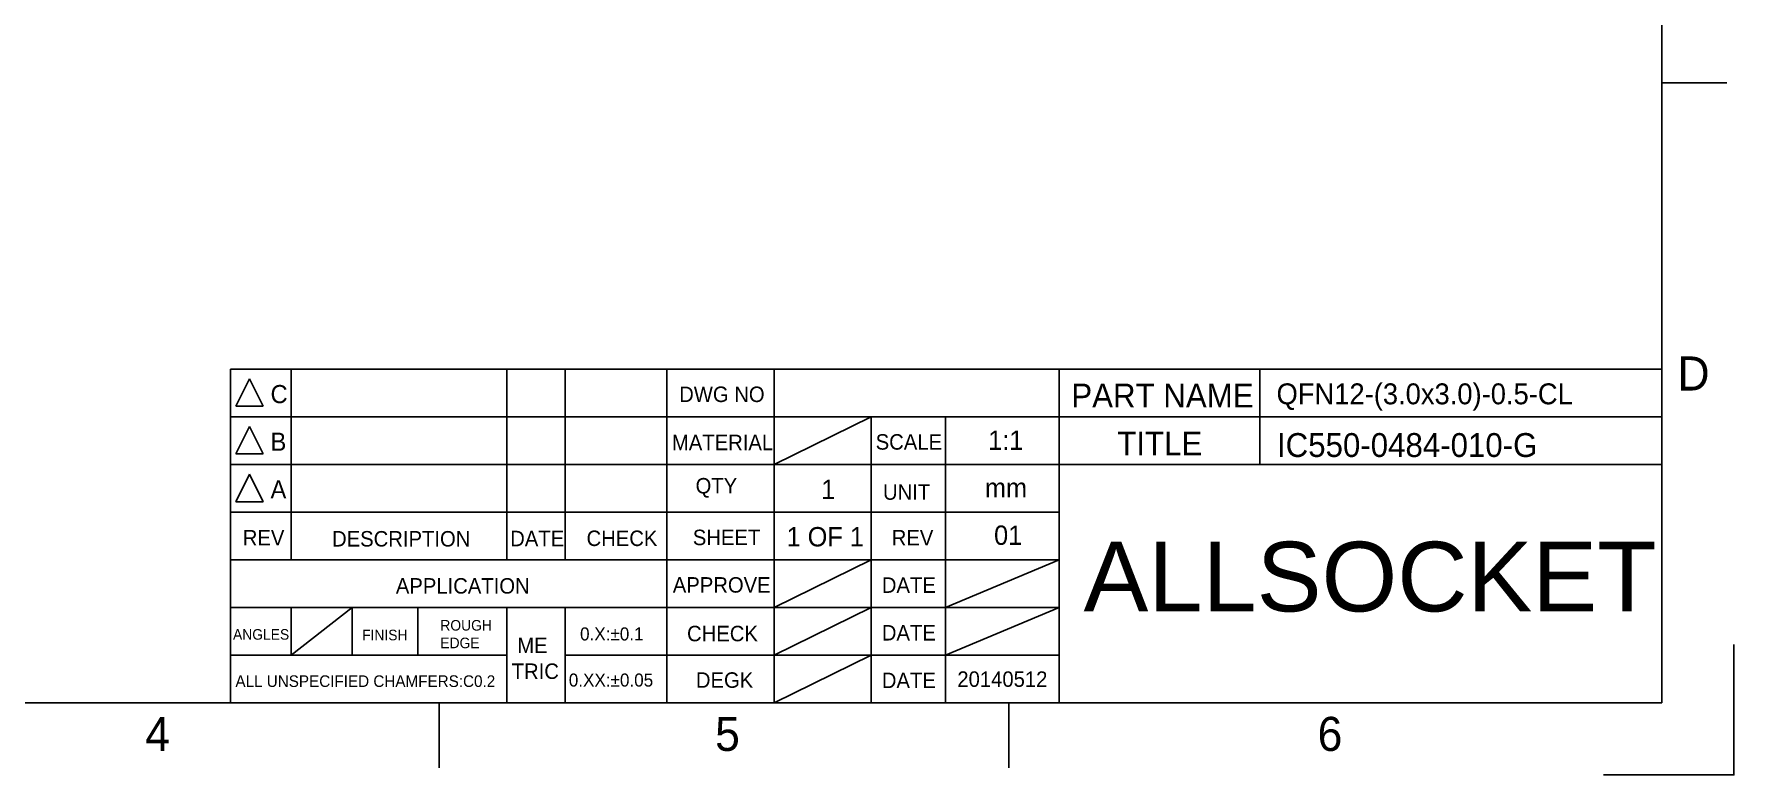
# Model space of a CAD drawing. Header units: millimetres. Extents: x 1410 to 1517, y -277 to -202.
# Drawn here: x 1468.25 to 1517.06, y -277.24 to -255.97 of the extents above; entities that cross this region are included whole.
import ezdxf

# ---------------------------------------------------------------- set-up
doc = ezdxf.new("R2010")
doc.units = ezdxf.units.MM
doc.header["$LTSCALE"] = 30.734
doc.layers.get('0').update_dxf_attribs({"linetype": 'CONTINUOUS'})
doc.layers.add('DIM', color=3, linetype='CONTINUOUS')
doc.layers.add('TuKuang', color=7, linetype='CONTINUOUS')
doc.styles.add('1', font='romans.shx', dxfattribs={"height": 2.5})
doc.styles.add('2', font='romans.shx', dxfattribs={"bigfont": 'bigfont.shx'})
doc.styles.add('GB', font='', dxfattribs={"height": 4})
doc.styles.add('ROMANS', font='romans.shx')
doc.styles.get('GB').set_extended_font_data('KaiTi_GB2312')

# ---------------------------------------------------------------- blocks, each defined once
blk = doc.blocks.new('asdf456')
at = {"layer": 'TuKuang', "color": 8}
for p, q in [((1548.39, 152.964), (1548.39, 15.774)), ((1548.39, 50.071), (1552, 50.071)), ((1548.39, 15.774), (1350.046, 15.774)), ((1480.748, 15.774), (1480.748, 12.163)), ((1512.277, 15.774), (1512.277, 12.163))]:
    blk.add_line(p, q, dxfattribs=at)
blk.add_lwpolyline([(1552.39, 18.994), (1552.39, 11.774), (1545.169, 11.774)], dxfattribs=at)
at = {"color": 8, "char_height": 1.88441, "attachment_point": 1, "style": '1'}
for s, insert, width in [('{\\f@Gulim|b0|i0|c134|p34;D}', (1549.26, 34.929), 9.04157), ('{\\f@Gulim|b0|i0|c134|p34;4}', (1464.486, 14.989), 8.30081), ('{\\f@Gulim|b0|i0|c134|p34;5}', (1496.016, 14.989), 8.30081), ('{\\f@Gulim|b0|i0|c134|p34;6}', (1529.351, 14.989), 8.30081)]:
    blk.add_mtext(s, dxfattribs=dict(at, insert=insert, width=width))

msp = doc.modelspace()

# ---------------------------------------------------------------- linework, layer by layer
at = {"color": 8, "lineweight": 25, "ltscale": 10}
for p, q in [((1474.046, -266.653), (1474.441, -265.864)), ((1474.441, -265.864), (1474.835, -266.653)), ((1474.046, -268.02), (1474.441, -267.232)), ((1474.441, -267.232), (1474.835, -268.02)), ((1474.046, -269.393), (1474.441, -268.604)), ((1474.441, -268.604), (1474.835, -269.393))]:
    msp.add_line(p, q, dxfattribs=at)
at = {"color": 8}
for p, q in [((1475.639, -265.592), (1475.639, -271.061)), ((1481.827, -265.592), (1481.827, -271.061)), ((1483.505, -265.592), (1483.505, -271.061)), ((1486.419, -265.592), (1486.419, -275.163)), ((1489.502, -265.592), (1489.502, -275.163)), ((1497.689, -275.163), (1497.689, -265.592)), ((1503.451, -265.592), (1503.451, -268.327)), ((1514.989, -266.959), (1473.897, -266.959)), ((1489.502, -268.327), (1492.291, -266.959)), ((1492.291, -266.959), (1492.291, -275.163)), ((1494.429, -266.959), (1494.429, -275.163)), ((1486.419, -268.327), (1473.897, -268.327)), ((1514.989, -268.327), (1486.419, -268.327)), ((1497.689, -269.694), (1473.897, -269.694)), ((1497.689, -271.061), (1473.897, -271.061)), ((1489.502, -272.429), (1492.291, -271.061)), ((1494.429, -272.429), (1497.689, -271.061)), ((1497.689, -272.429), (1473.897, -272.429)), ((1475.639, -272.429), (1475.639, -273.796)), ((1475.639, -273.796), (1477.391, -272.429)), ((1477.391, -272.429), (1477.391, -273.796)), ((1479.275, -272.429), (1479.275, -273.796)), ((1481.827, -272.429), (1481.827, -275.163)), ((1483.505, -272.429), (1483.505, -275.163)), ((1489.502, -273.796), (1492.291, -272.429)), ((1494.429, -273.796), (1497.689, -272.429)), ((1481.827, -273.796), (1473.897, -273.796)), ((1497.689, -273.796), (1483.505, -273.796)), ((1489.502, -275.163), (1492.291, -273.796))]:
    msp.add_line(p, q, dxfattribs=at)
msp.add_lwpolyline([(1514.989, -275.163), (1514.989, -265.592), (1473.897, -265.592), (1473.897, -275.163)], close=True, dxfattribs=at)
at = {"color": 8, "lineweight": 25, "ltscale": 10}
for points in [[(1474.835, -266.653), (1474.046, -266.653)], [(1474.835, -268.02), (1474.046, -268.02)], [(1474.835, -269.393), (1474.046, -269.393)]]:
    msp.add_lwpolyline(points, dxfattribs=at)
at = {"layer": 'TuKuang', "color": 8}
msp.add_lwpolyline([(1469.992, -275.163), (1514.268, -275.163)], dxfattribs=at)

# ---------------------------------------------------------------- block references
at = {"xscale": 0.518942464007705, "yscale": 0.518942464007705, "zscale": 0.518942464007705}
msp.add_blockref('asdf456', (711.463, -283.349), dxfattribs=at)

# ---------------------------------------------------------------- texts
at = {"color": 8, "lineweight": 25, "ltscale": 10, "char_height": 0.52053, "width": 0.67136, "attachment_point": 1, "style": '2'}
for s, insert in [('{\\f@Gulim|b0|i0|c134|p34;C}', (1475.045, -266.043)), ('{\\f@Gulim|b0|i0|c134|p34;B}', (1475.045, -267.41)), ('{\\f@Gulim|b0|i0|c134|p34;A}', (1475.045, -268.778))]:
    msp.add_mtext(s, dxfattribs=dict(at, insert=insert))
at = {"color": 0, "linetype": 'ByBlock', "insert": (1498.388, -270.543), "char_height": 2, "attachment_point": 1, "style": 'ROMANS'}
msp.add_mtext_dynamic_manual_height_columns('{\\fSansSerif|b0|i0|c2|p2;ALLSOCKET}', width=14.96325, gutter_width=2.25, heights=[0], dxfattribs=at)
at = {"layer": 'DIM', "color": 8, "linetype": 'ByBlock', "lineweight": 25, "attachment_point": 7, "style": 'GB'}
for s, insert, char_height, width in [('{\\f@Gulim|b0|i0|c134|p34;PART NAME}', (1498.038, -266.688), 0.68553, 5.51269), ('{\\f@Gulim|b0|i0|c134|p34;QFN12-(3.0x3.0)-0.5-CL}', (1503.93, -266.777), 0.6, 3.05386), ('{\\f@Gulim|b0|i0|c134|p34;DWG NO}', (1486.778, -266.538), 0.44422, 3.71193), ('{\\f@Gulim|b0|i0|c134|p34;MATERIAL}', (1486.57, -267.914), 0.44422, 1.55685), ('{\\f@Gulim|b0|i0|c134|p34;SCALE}', (1492.42, -267.905), 0.44422, 1.55685), ('{\\f@Gulim|b0|i0|c134|p34;1:1}', (1495.649, -267.905), 0.55528, 1.33831), ('{\\f@Gulim|b0|i0|c134|p34;TITLE}', (1499.355, -268.064), 0.68553, 3.05386), ('{\\f@Gulim|b0|i0|c134|p34;IC550-0484-010-G}', (1503.942, -268.119), 0.68553, 3.05386), ('{\\f@Gulim|b0|i0|c134|p34;  QTY}', (1486.926, -269.279), 0.44422, 1.55685), ('{\\f@Gulim|b0|i0|c134|p34;1}', (1490.855, -269.317), 0.55528, 0.96925), ('{\\f@Gulim|b0|i0|c134|p34;UNIT}', (1492.63, -269.344), 0.44422, 1.55685), ('{\\f@Gulim|b0|i0|c134|p34;mm}', (1495.556, -269.272), 0.55528, 1.33831), ('{\\f@Gulim|b0|i0|c134|p34;REV}', (1474.248, -270.649), 0.44422, 1.55685), ('{\\f@Gulim|b0|i0|c134|p34;DESCRIPTION}', (1476.811, -270.686), 0.44422, 1.55685), ('{\\f@Gulim|b0|i0|c134|p34;DATE}', (1481.926, -270.672), 0.44422, 1.55685), ('{\\f@Gulim|b0|i0|c134|p34;CHECK}', (1484.119, -270.672), 0.44422, 1.55685), ('{\\f@Gulim|b0|i0|c134|p34;SHEET}', (1487.17, -270.647), 0.44422, 1.55685), ('{\\f@Gulim|b0|i0|c134|p34;1 OF 1}', (1489.862, -270.684), 0.55528, 2.60519), ('{\\f@Gulim|b0|i0|c134|p34;REV}', (1492.881, -270.649), 0.44422, 1.55685), ('{\\f@Gulim|b0|i0|c134|p34;01}', (1495.82, -270.64), 0.55528, 1.33831), ('{\\f@Gulim|b0|i0|c134|p34;APPLICATION}', (1478.643, -272.038), 0.44422, 1.55685), ('{\\f@Gulim|b0|i0|c134|p34;APPROVE}', (1486.595, -272.01), 0.44422, 1.55685), ('{\\f@Gulim|b0|i0|c134|p34;DATE}', (1492.597, -272.01), 0.44422, 1.55685), ('{\\f@Gulim|b0|i0|c134|p34;ROUGH \\PEDGE}', (1479.921, -273.604), 0.30385, 1.22829), ('{\\f@Gulim|b0|i0|c134|p34; ME\\PTRIC}', (1481.969, -274.488), 0.44422, 1.55685), ('{\\f@Gulim|b0|i0|c134|p34;0.X:%%P0.1}', (1483.932, -273.382), 0.37481, 2.52294), ('{\\f@Gulim|b0|i0|c134|p34;CHECK}', (1487.004, -273.407), 0.44422, 1.55685), ('{\\f@Gulim|b0|i0|c134|p34;DATE}', (1492.597, -273.378), 0.44422, 1.55685), ('{\\f@Gulim|b0|i0|c134|p34;DEGK}', (1487.258, -274.742), 0.44422, 1.55685), ('{\\f@Gulim|b0|i0|c134|p34;DATE}', (1492.597, -274.745), 0.44422, 1.55685), ('{\\f@Gulim|b0|i0|c134|p34;20140512}', (1494.765, -274.715), 0.44422, 1.28893), ('{\\f@Gulim|b0|i0|c134|p34;0.XX:%%P0.05}', (1483.609, -274.706), 0.37481, 2.81226)]:
    msp.add_mtext(s, dxfattribs=dict(at, insert=insert, char_height=char_height, width=width))
at = {"layer": 'DIM', "color": 8, "linetype": 'ByBlock', "lineweight": 9, "attachment_point": 7, "style": 'GB'}
for s, insert, char_height, width in [('{\\f@Gulim|b0|i0|c134|p34;ANGLES}', (1473.968, -273.359), 0.30385, 1.647), ('{\\f@Gulim|b0|i0|c134|p34;FINISH}', (1477.674, -273.376), 0.30385, 1.42111), ('{\\f@Gulim|b0|i0|c134|p34;\\C8;ALL UNSPECIFIED CHAMFERS:C0.2}', (1474.037, -274.717), 0.33423, 7.928)]:
    msp.add_mtext(s, dxfattribs=dict(at, insert=insert, char_height=char_height, width=width))

doc.saveas('drawing.dxf')
